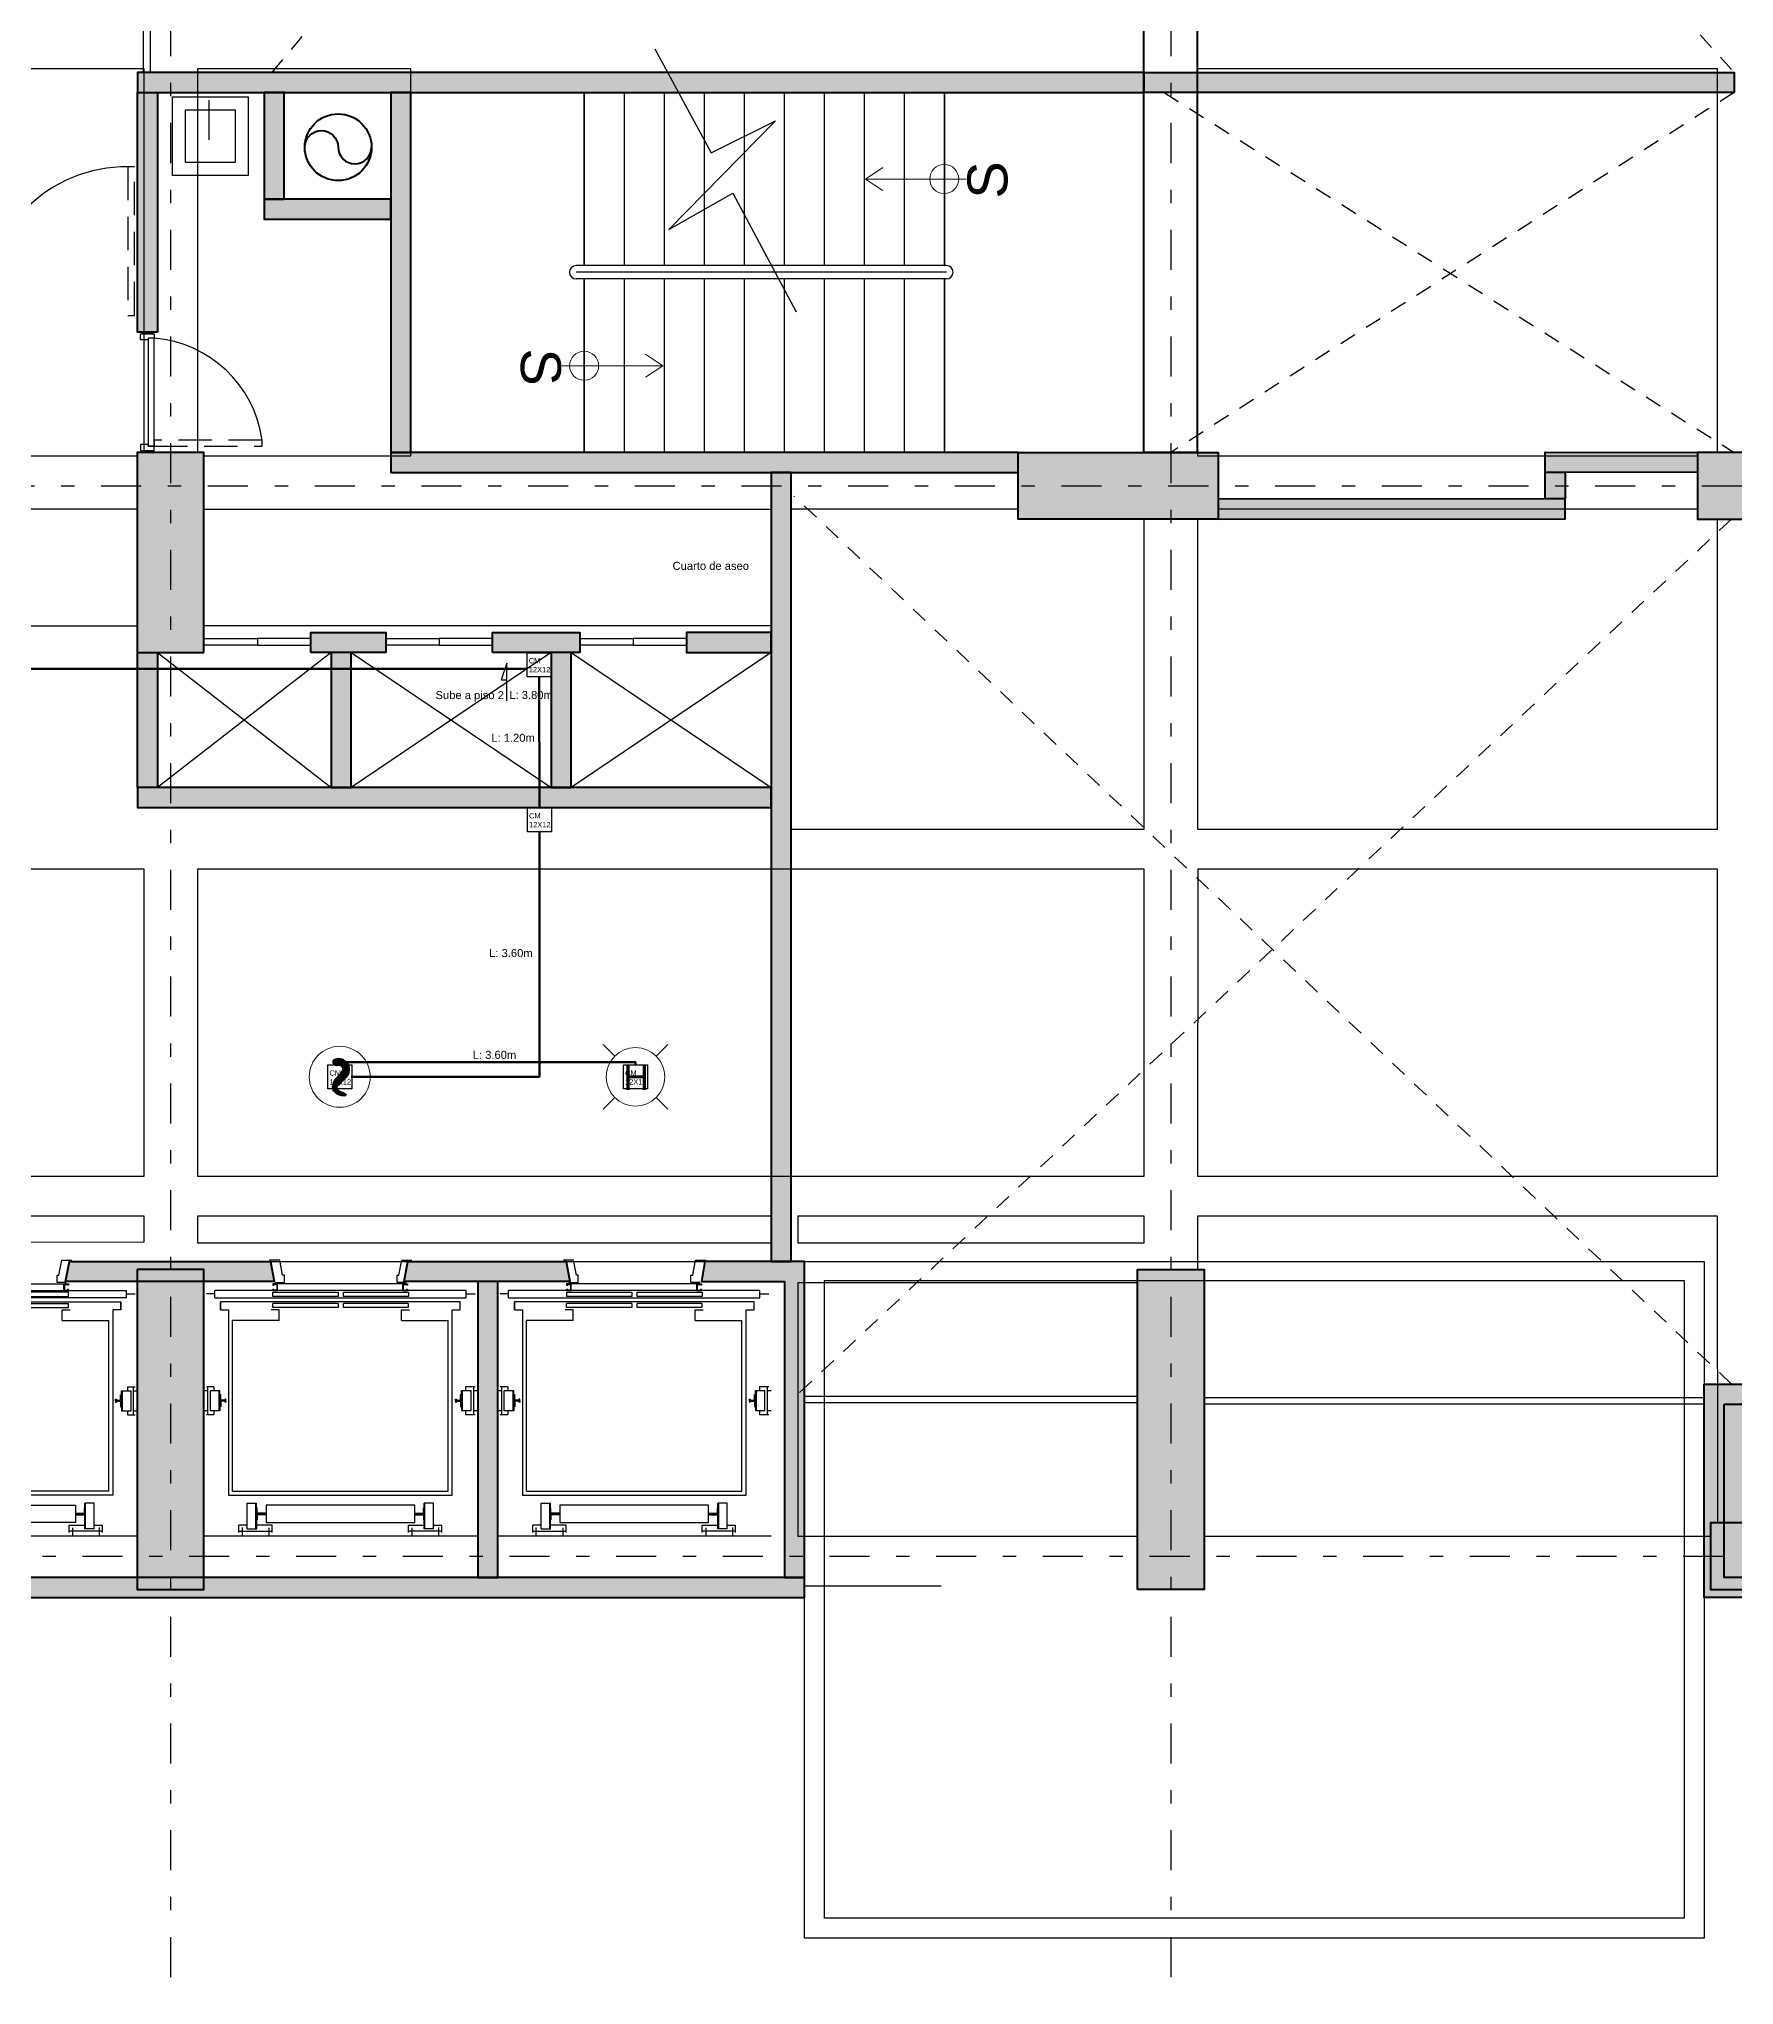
# Model space of a CAD drawing. Header units: millimetres. Extents: x 3781 to 4924, y 1639 to 1721.
# Drawn here: x 3919.14 to 3931.85, y 1647.29 to 1661.88 of the extents above; entities that cross this region are included whole.
import ezdxf
from ezdxf.enums import TextEntityAlignment as Align

# ---------------------------------------------------------------- set-up
doc = ezdxf.new("R2010")
doc.units = ezdxf.units.MM
for name, pattern in [('CENTER', [0.7, 0.3, -0.2, 0, -0.2]), ('DASHED2', [9.525, 6.35, -3.175]), ('HIDDEN', [0.375, 0.25, -0.125]), ('HIDDEN2', [0.1875, 0.125, -0.0625]), ('LLUVIAS', [10, 4, -2, 4])]:
    doc.linetypes.add(name, pattern=pattern)
for name, color, linetype in [('0-amob', 1, 'Continuous'), ('1amobla', 2, 'Continuous'), ('A-HATCH CONCRETO', 8, 'Continuous'), ('AMOBLAMIENTO', 1, 'Continuous'), ('AREA CIRCULACION', 2, 'Continuous'), ('AREA PARQUEO', 51, 'Continuous'), ('AS_GL DETECCION_PISO 1', 7, 'Continuous'), ('AS_GL DETECCION_PISO 2', 7, 'Continuous'), ('AS_GL DETECCION_PISO 6', 7, 'Continuous'), ('ASCENSOR', 1, 'Continuous'), ('DIM', 2, 'Continuous'), ('E-BORDE LOSA', 4, 'Continuous'), ('E-P. MACIZA1', 2, 'HIDDEN2'), ('EJE-ESTRUCTURA', 1, 'CENTER'), ('F-2', 2, 'Continuous'), ('GG_LAZO CONTROL DRIVERS', 82, 'Continuous'), ('HACHTCOLUMNA', 250, 'Continuous'), ('JCA_PROYECCIONES', 1, 'HIDDEN2'), ('LINEA-1', 1, 'Continuous'), ('MARCO', 4, 'Continuous'), ('MUEBLE', 1, 'Continuous'), ('PROYECCION', 1, 'DASHED2')]:
    doc.layers.add(name, color=color, linetype=linetype)
doc.layers.add('DIM-25', color=1, linetype='Continuous', plot=False)
for name, color, linetype, lineweight in [('Estructura', 6, 'Continuous', 40), ('Muro', 4, 'Continuous', 40), ('TEXTOS', 7, 'Continuous', 20), ('Via', 1, 'Continuous', 30), ('Vidrio', 2, 'Continuous', 30)]:
    doc.layers.add(name, color=color, linetype=linetype, lineweight=lineweight)
doc.styles.add('Arial_100', font='arial.ttf')
doc.styles.get("Standard").update_dxf_attribs({"font": 'arial.ttf'})

# ---------------------------------------------------------------- blocks, each defined once
blk = doc.blocks.new('MARCOE-102')
for p, q in [((0, 0), (0, -2.5)), ((0, 0), (1.75, 0)), ((1.75, 0), (1.75, -0.45)), ((0, -2.5), (1.75, -2.5)), ((0.175, -0.175), (1.575, -0.175)), ((0.175, -0.175), (0.175, -2.325)), ((0.175, -2.325), (1.575, -2.325)), ((1.375, -0.45), (1.375, -0.275)), ((1.375, -0.275), (1.575, -0.275)), ((1.75, -0.45), (1.375, -0.45)), ((1.375, -2.05), (1.375, -2.225)), ((1.75, -2.05), (1.375, -2.05)), ((1.375, -2.225), (1.575, -2.225)), ((1.575, -0.275), (1.575, -0.175)), ((1.575, -2.325), (1.575, -2.225)), ((1.75, -2.5), (1.75, -2.05))]:
    blk.add_line(p, q)
at = {"layer": 'MARCO'}
blk.add_lwpolyline([(0, 0), (0, -2.5), (1.75, -2.5), (1.75, -2.05), (1.375, -2.05), (1.375, -2.225), (1.575, -2.225), (1.575, -2.325), (0.175, -2.325), (0.175, -0.175), (1.575, -0.175), (1.575, -0.275), (1.375, -0.275), (1.375, -0.45), (1.75, -0.45), (1.75, 0), (0, 0)], dxfattribs=at)
blk = doc.blocks.new('ASCENSOR')
at = {"layer": '0-amob'}
for p, q in [((-1.747, -0.512), (-1.859, -0.533)), ((-1.859, -0.533), (-1.859, -0.609)), ((-1.69, -0.498), (-1.747, -0.498)), ((-1.747, -0.498), (-1.747, -0.512)), ((-1.69, -0.564), (-1.69, -0.498)), ((-1.68, -0.564), (-1.69, -0.564))]:
    blk.add_line(p, q, dxfattribs=at)
blk.add_lwpolyline([(-1.68, -0.564), (-1.68, 0.413), (-1.69, 0.413), (-1.69, 0.347), (-1.747, 0.347), (-1.747, 0.361), (-1.859, 0.382), (-1.859, 0.458)], dxfattribs=at)
at = {"layer": 'ASCENSOR'}
for p, q in [((-1.605, 0.869), (-1.605, 0.932)), ((-0.91, 0.876), (-0.91, 0.932)), ((-0.7, 0.921), (-0.91, 0.921)), ((-0.91, 0.876), (-0.88, 0.876)), ((-0.88, 0.922), (-0.88, 0.95)), ((-0.73, 0.902), (-0.88, 0.902)), ((-0.88, 0.83), (-0.88, 0.902)), ((-0.73, 0.922), (-0.73, 0.95)), ((-0.73, 0.836), (-0.73, 0.902)), ((-0.73, 0.876), (-0.7, 0.876)), ((-0.7, 0.876), (-0.7, 0.932)), ((-1.63, -1.015), (-1.63, 0.869)), ((-1.575, 0.869), (-1.63, 0.869)), ((-1.575, 0.869), (-1.575, -1.015)), ((-1.485, 0.826), (-1.545, 0.826)), ((-1.545, 0.826), (-1.485, 0.826)), ((-1.545, -0.971), (-1.545, 0.826)), ((-1.485, 0.826), (-1.485, 0.766)), ((-1.485, 0.766), (-0.096, 0.766)), ((-1.405, 0.385), (-1.405, 0.735)), ((-0.126, 0.735), (-1.405, 0.735)), ((-0.73, 0.836), (-0.88, 0.836)), ((-0.88, 0.836), (-0.73, 0.836)), ((-0.85, 0.83), (-0.88, 0.83)), ((-0.85, 0.83), (-0.88, 0.83)), ((-0.85, 0.83), (-0.805, 0.83)), ((-0.85, 0.83), (-0.805, 0.83)), ((-0.85, 0.83), (-0.805, 0.83)), ((-0.85, 0.83), (-0.805, 0.83)), ((-0.85, 0.823), (-0.85, 0.83)), ((-0.85, 0.823), (-0.85, 0.83)), ((-0.809, 0.823), (-0.85, 0.823)), ((-0.809, 0.823), (-0.85, 0.823)), ((-0.816, 0.785), (-0.816, 0.792)), ((-0.816, 0.792), (-0.802, 0.792)), ((-0.809, 0.785), (-0.816, 0.785)), ((-0.809, 0.785), (-0.809, 0.823)), ((-0.802, 0.785), (-0.809, 0.785)), ((-0.76, 0.83), (-0.805, 0.83)), ((-0.76, 0.83), (-0.805, 0.83)), ((-0.76, 0.83), (-0.805, 0.83)), ((-0.76, 0.83), (-0.805, 0.83)), ((-0.802, 0.823), (-0.76, 0.823)), ((-0.802, 0.823), (-0.76, 0.823)), ((-0.802, 0.785), (-0.802, 0.823)), ((-0.795, 0.792), (-0.802, 0.792)), ((-0.802, 0.785), (-0.795, 0.785)), ((-0.795, 0.785), (-0.795, 0.792)), ((-0.76, 0.823), (-0.76, 0.83)), ((-0.76, 0.823), (-0.76, 0.83)), ((-0.76, 0.83), (-0.73, 0.83)), ((-0.76, 0.83), (-0.73, 0.83)), ((-0.73, 0.83), (-0.73, 0.836)), ((-0.126, 0.735), (-0.126, -0.88)), ((-0.096, 0.766), (-0.096, -0.911)), ((-0.036, 0.625), (-0.036, 0.555)), ((0.155, 0.625), (-0.036, 0.625)), ((0.184, 0.688), (0.128, 0.688)), ((0.128, 0.625), (0.128, 0.688)), ((0.147, 0.664), (0.21, 0.664)), ((0.155, 0.625), (0.155, 0.555)), ((0.173, 0.689), (0.173, 0.438)), ((-1.485, 0.385), (-1.485, 0.445)), ((0.155, 0.561), (-0.036, 0.561)), ((0.155, 0.555), (-0.036, 0.555)), ((-0.021, 0.485), (0.109, 0.485)), ((-0.021, -0.63), (-0.021, 0.485)), ((-0.001, 0.552), (-0.001, 0.555)), ((-0.001, 0.555), (0.041, 0.555)), ((0.038, 0.552), (-0.001, 0.552)), ((0.038, 0.491), (0.038, 0.552)), ((0.041, 0.555), (0.041, 0.491)), ((0.089, 0.555), (0.041, 0.555)), ((0.047, 0.555), (0.047, 0.491)), ((0.05, 0.491), (0.05, 0.552)), ((0.05, 0.552), (0.089, 0.552)), ((0.089, 0.552), (0.089, 0.555)), ((0.089, 0.552), (0.089, 0.555)), ((0.109, 0.485), (0.109, -0.63)), ((0.128, 0.438), (0.128, 0.555)), ((0.184, 0.438), (0.128, 0.438)), ((0.149, 0.463), (0.209, 0.463)), ((-1.68, 0.434), (-1.671, 0.434)), ((-1.68, 0.434), (-1.671, 0.434)), ((-1.68, 0.399), (-1.68, 0.434)), ((-1.68, 0.399), (-1.68, 0.434)), ((-1.63, 0.399), (-1.68, 0.399)), ((-1.63, 0.399), (-1.68, 0.399)), ((-1.676, 0.43), (-1.674, 0.43)), ((-1.674, 0.43), (-1.676, 0.43)), ((-1.676, 0.402), (-1.676, 0.43)), ((-1.676, 0.43), (-1.676, 0.402)), ((-1.633, 0.402), (-1.676, 0.402)), ((-1.676, 0.402), (-1.633, 0.402)), ((-1.674, 0.426), (-1.674, 0.43)), ((-1.674, 0.426), (-1.674, 0.43)), ((-1.671, 0.426), (-1.674, 0.426)), ((-1.671, 0.426), (-1.674, 0.426)), ((-1.671, 0.434), (-1.671, 0.426)), ((-1.671, 0.434), (-1.671, 0.426)), ((-1.639, 0.434), (-1.639, 0.426)), ((-1.63, 0.434), (-1.639, 0.434)), ((-1.639, 0.434), (-1.63, 0.434)), ((-1.639, 0.426), (-1.639, 0.434)), ((-1.639, 0.426), (-1.635, 0.426)), ((-1.635, 0.426), (-1.639, 0.426)), ((-1.635, 0.43), (-1.633, 0.43)), ((-1.635, 0.426), (-1.635, 0.43)), ((-1.635, 0.43), (-1.635, 0.426)), ((-1.633, 0.43), (-1.635, 0.43)), ((-1.633, 0.402), (-1.633, 0.43)), ((-1.633, 0.402), (-1.633, 0.43)), ((-1.63, 0.399), (-1.63, 0.434)), ((-1.63, 0.434), (-1.63, 0.399)), ((-1.587, 0.433), (-1.618, 0.433)), ((-1.618, 0.433), (-1.618, -0.056)), ((-1.587, -0.056), (-1.587, 0.433)), ((-1.503, 0.434), (-1.534, 0.434)), ((-1.534, -0.056), (-1.534, 0.434)), ((-1.503, -0.056), (-1.503, 0.434)), ((-1.405, 0.385), (-1.485, 0.385)), ((-1.618, -0.056), (-1.587, -0.056)), ((-1.587, -0.095), (-1.618, -0.095)), ((-1.618, -0.095), (-1.618, -0.583)), ((-1.587, -0.583), (-1.587, -0.095)), ((-1.534, -0.056), (-1.503, -0.056)), ((-1.503, -0.095), (-1.534, -0.095)), ((-1.534, -0.58), (-1.534, -0.095)), ((-1.503, -0.58), (-1.503, -0.095)), ((-1.618, -0.583), (-1.587, -0.583)), ((-1.534, -0.58), (-1.503, -0.58)), ((-1.405, -0.53), (-1.485, -0.53)), ((-1.485, -0.53), (-1.485, -0.59)), ((-1.405, -0.53), (-1.405, -0.88)), ((0.184, -0.583), (0.128, -0.583)), ((0.128, -0.583), (0.128, -0.7)), ((0.173, -0.834), (0.173, -0.583)), ((0.155, -0.7), (-0.036, -0.7)), ((-0.036, -0.77), (-0.036, -0.7)), ((0.155, -0.706), (-0.036, -0.706)), ((0.109, -0.63), (-0.021, -0.63)), ((-0.001, -0.697), (-0.001, -0.7)), ((0.038, -0.697), (-0.001, -0.697)), ((-0.001, -0.7), (0.041, -0.7)), ((0.038, -0.636), (0.038, -0.697)), ((0.041, -0.7), (0.041, -0.636)), ((0.047, -0.7), (0.047, -0.636)), ((0.089, -0.7), (0.047, -0.7)), ((0.05, -0.636), (0.05, -0.697)), ((0.05, -0.697), (0.089, -0.697)), ((0.089, -0.697), (0.089, -0.7)), ((0.149, -0.609), (0.209, -0.609)), ((0.155, -0.77), (0.155, -0.7)), ((0.155, -0.77), (-0.036, -0.77)), ((0.128, -0.77), (0.128, -0.833)), ((0.184, -0.833), (0.128, -0.833)), ((0.147, -0.809), (0.21, -0.809)), ((-1.575, -1.015), (-1.63, -1.015)), ((-1.605, -1.015), (-1.605, -1.083)), ((-1.485, -0.971), (-1.545, -0.971)), ((-0.096, -0.911), (-1.485, -0.911)), ((-1.485, -0.911), (-1.485, -0.971)), ((-0.126, -0.88), (-1.405, -0.88)), ((-0.91, -1.011), (-0.88, -1.011)), ((-0.91, -1.011), (-0.91, -1.083)), ((-0.85, -0.981), (-0.88, -0.981)), ((-0.85, -0.981), (-0.88, -0.981)), ((-0.88, -0.981), (-0.88, -1.052)), ((-0.73, -0.987), (-0.88, -0.987)), ((-0.88, -0.987), (-0.73, -0.987)), ((-0.808, -0.974), (-0.85, -0.974)), ((-0.808, -0.974), (-0.85, -0.974)), ((-0.85, -0.974), (-0.85, -0.981)), ((-0.85, -0.974), (-0.85, -0.981)), ((-0.85, -0.981), (-0.805, -0.981)), ((-0.85, -0.981), (-0.805, -0.981)), ((-0.85, -0.981), (-0.805, -0.981)), ((-0.85, -0.981), (-0.805, -0.981)), ((-0.808, -0.936), (-0.815, -0.936)), ((-0.815, -0.936), (-0.815, -0.943)), ((-0.815, -0.943), (-0.801, -0.943)), ((-0.808, -0.936), (-0.808, -0.974)), ((-0.801, -0.936), (-0.808, -0.936)), ((-0.76, -0.981), (-0.805, -0.981)), ((-0.76, -0.981), (-0.805, -0.981)), ((-0.76, -0.981), (-0.805, -0.981)), ((-0.76, -0.981), (-0.805, -0.981)), ((-0.801, -0.936), (-0.801, -0.974)), ((-0.801, -0.936), (-0.794, -0.936)), ((-0.794, -0.943), (-0.801, -0.943)), ((-0.801, -0.974), (-0.76, -0.974)), ((-0.801, -0.974), (-0.76, -0.974)), ((-0.794, -0.936), (-0.794, -0.943)), ((-0.76, -0.974), (-0.76, -0.981)), ((-0.76, -0.974), (-0.76, -0.981)), ((-0.76, -0.981), (-0.73, -0.981)), ((-0.76, -0.981), (-0.73, -0.981)), ((-0.73, -0.981), (-0.73, -0.987)), ((-0.73, -0.987), (-0.73, -1.052)), ((-0.73, -1.011), (-0.7, -1.011)), ((-0.7, -1.011), (-0.7, -1.083)), ((-0.7, -1.072), (-0.91, -1.072)), ((-0.73, -1.052), (-0.88, -1.052)), ((-0.88, -1.073), (-0.88, -1.1)), ((-0.73, -1.073), (-0.73, -1.1))]:
    blk.add_line(p, q, dxfattribs=at)
for centre, radius, start, end in [((0.044, 0.491), 0.006, 180, 270), ((0.044, 0.491), 0.003, 180, 270), ((0.044, 0.491), 0.006, 270, 0), ((0.044, 0.491), 0.003, 270, 0), ((0.044, -0.636), 0.006, 90, 180), ((0.044, -0.636), 0.003, 90, 180), ((0.044, -0.636), 0.006, 0, 90), ((0.044, -0.636), 0.003, 0, 90)]:
    blk.add_arc(centre, radius, start, end, dxfattribs=at)
for points in [[(-0.795, 0.792), (-0.795, 0.785), (-0.816, 0.785), (-0.816, 0.792)], [(-0.816, 0.785), (-0.816, 0.792), (-0.795, 0.785), (-0.816, 0.785)], [(-0.795, 0.785), (-0.816, 0.785), (-0.795, 0.792), (-0.816, 0.792)], [(-0.794, -0.943), (-0.794, -0.936), (-0.815, -0.936), (-0.815, -0.943)], [(-0.815, -0.936), (-0.815, -0.943), (-0.794, -0.936), (-0.815, -0.936)], [(-0.794, -0.936), (-0.815, -0.936), (-0.794, -0.943), (-0.815, -0.943)]]:
    blk.add_solid(points, dxfattribs=at)
at = {"layer": 'ASCENSOR', "xscale": 0.01999999999998181, "yscale": 0.01999999999998181, "zscale": 0.01999999999998181, "rotation": 270}
blk.add_blockref('MARCOE-102', (-1.63, -0.541), dxfattribs=at)
blk = doc.blocks.new('estructura etapa 3')
at = {"layer": 'HACHTCOLUMNA'}
h = blk.add_hatch(color=256, dxfattribs=at)
h.paths.add_polyline_path([(-91.651, -6658.124), (-91.651, -6657.624), (-92.35, -6657.624), (-92.35, -6658.124)])
h.paths.add_polyline_path([(-49.354, -6658.124), (-49.354, -6657.624), (-50.055, -6657.624), (-50.055, -6658.124)])
h.paths.add_polyline_path([(-56.053, -6658.124), (-56.053, -6657.624), (-56.753, -6657.624), (-56.753, -6658.124)])
h.paths.add_polyline_path([(-76.45, -6659.124), (-76.95, -6659.124), (-76.95, -6657.624), (-76.45, -6657.624)])
h.paths.add_polyline_path([(-83.95, -6659.124), (-84.45, -6659.124), (-84.45, -6657.624), (-83.95, -6657.624)])
h.paths.add_polyline_path([(-60.452, -6659.124), (-60.952, -6659.124), (-60.952, -6657.624), (-60.452, -6657.624)])
h.paths.add_polyline_path([(-67.95, -6659.124), (-68.45, -6659.124), (-68.45, -6657.624), (-67.95, -6657.624)])
h.paths.add_polyline_path([(-91.85, -6668.199), (-91.851, -6667.599), (-92.35, -6667.599), (-92.349, -6668.199)])
h.paths.add_polyline_path([(-49.354, -6668.199), (-49.354, -6667.599), (-49.854, -6667.599), (-49.854, -6668.199)])
h.paths.add_polyline_path([(-56.154, -6668.149), (-56.154, -6667.649), (-56.854, -6667.649), (-56.854, -6668.149)])
h.paths.add_polyline_path([(-59.952, -6667.649), (-59.952, -6668.149), (-61.452, -6668.149), (-61.452, -6667.649)])
h.paths.add_polyline_path([(-75.95, -6667.649), (-75.95, -6668.149), (-77.45, -6668.149), (-77.45, -6667.649)])
h.paths.add_polyline_path([(-68.95, -6667.649), (-68.95, -6668.149), (-67.45, -6668.149), (-67.45, -6667.649)])
h.paths.add_polyline_path([(-84.95, -6667.649), (-84.95, -6668.149), (-83.45, -6668.149), (-83.45, -6667.649)])
h.paths.add_polyline_path([(-91.85, -6676.199), (-91.85, -6675.599), (-92.349, -6675.599), (-92.349, -6676.199)])
h.paths.add_polyline_path([(-49.354, -6676.199), (-49.354, -6675.599), (-49.854, -6675.599), (-49.854, -6676.199)])
h.paths.add_polyline_path([(-56.154, -6676.149), (-56.154, -6675.649), (-56.754, -6675.649), (-56.754, -6676.149)])
h.paths.add_polyline_path([(-59.952, -6675.649), (-59.952, -6676.149), (-61.452, -6676.149), (-61.452, -6675.649)])
h.paths.add_polyline_path([(-75.95, -6675.649), (-75.95, -6676.149), (-77.45, -6676.149), (-77.45, -6675.649)])
h.paths.add_polyline_path([(-68.95, -6675.649), (-68.95, -6676.149), (-67.45, -6676.149), (-67.45, -6675.649)])
h.paths.add_polyline_path([(-84.95, -6675.649), (-84.95, -6676.149), (-83.45, -6676.149), (-83.45, -6675.649)])
h.paths.add_polyline_path([(-91.847, -6686.299), (-91.851, -6685.699), (-92.35, -6685.699), (-92.346, -6686.299)])
h.paths.add_polyline_path([(-49.354, -6686.299), (-49.354, -6685.699), (-49.854, -6685.699), (-49.854, -6686.299)])
h.paths.add_polyline_path([(-56.154, -6686.249), (-56.154, -6685.749), (-56.754, -6685.749), (-56.754, -6686.249)])
h.paths.add_polyline_path([(-59.952, -6685.749), (-59.952, -6686.249), (-61.452, -6686.249), (-61.452, -6685.749)])
h.paths.add_polyline_path([(-75.95, -6685.749), (-75.95, -6686.249), (-77.45, -6686.249), (-77.45, -6685.749)])
h.paths.add_polyline_path([(-68.95, -6685.749), (-68.95, -6686.249), (-67.45, -6686.249), (-67.45, -6685.749)])
h.paths.add_polyline_path([(-84.95, -6685.749), (-84.95, -6686.249), (-83.45, -6686.249), (-83.45, -6685.749)])
h.paths.add_polyline_path([(-49.353, -6694.294), (-49.354, -6693.699), (-49.855, -6693.699), (-49.854, -6694.294)])
h.paths.add_polyline_path([(-56.054, -6694.249), (-56.054, -6693.749), (-56.753, -6693.749), (-56.753, -6694.249)])
h.paths.add_polyline_path([(-91.651, -6694.249), (-91.651, -6693.749), (-92.35, -6693.749), (-92.35, -6694.249)])
h.paths.add_polyline_path([(-59.952, -6693.749), (-59.952, -6694.249), (-61.452, -6694.249), (-61.452, -6693.749)])
h.paths.add_polyline_path([(-75.95, -6693.749), (-75.95, -6694.249), (-77.45, -6694.249), (-77.45, -6693.749)])
h.paths.add_polyline_path([(-68.95, -6693.749), (-68.95, -6694.249), (-67.45, -6694.249), (-67.45, -6693.749)])
h.paths.add_polyline_path([(-84.95, -6693.749), (-84.95, -6694.249), (-83.45, -6694.249), (-83.45, -6693.749)])
h.paths.add_polyline_path([(-49.358, -6703.974), (-49.353, -6703.374), (-49.854, -6703.374), (-49.859, -6703.974)])
h.paths.add_polyline_path([(-56.054, -6703.924), (-56.054, -6703.424), (-56.753, -6703.424), (-56.753, -6703.924)])
h.paths.add_polyline_path([(-67.95, -6704.924), (-67.95, -6703.424), (-68.45, -6703.424), (-68.45, -6704.924)])
h.paths.add_polyline_path([(-91.651, -6703.924), (-91.651, -6703.424), (-92.35, -6703.424), (-92.35, -6703.924)])
h.paths.add_polyline_path([(-61.847, -6703.424), (-60.347, -6703.424), (-60.347, -6703.924), (-61.847, -6703.924)])
h.paths.add_polyline_path([(-83.95, -6704.924), (-83.95, -6703.424), (-84.45, -6703.424), (-84.45, -6704.924)])
h.paths.add_polyline_path([(-76.45, -6704.924), (-76.45, -6703.424), (-76.95, -6703.424), (-76.95, -6704.924)])
h.paths.add_polyline_path([(-49.354, -6711.949), (-49.354, -6711.449), (-50.054, -6711.449), (-50.054, -6711.949)])
h.paths.add_polyline_path([(-55.954, -6711.949), (-55.954, -6711.449), (-56.654, -6711.449), (-56.654, -6711.949)])
h.paths.add_polyline_path([(-91.65, -6711.949), (-91.65, -6711.449), (-92.35, -6711.449), (-92.35, -6711.949)])
h.paths.add_polyline_path([(-60.952, -6711.949), (-60.952, -6709.549), (-60.452, -6709.549), (-60.452, -6711.949)])
h.paths.add_polyline_path([(-68.45, -6709.549), (-68.45, -6711.949), (-67.95, -6711.949), (-67.95, -6709.549)])
h.paths.add_polyline_path([(-76.95, -6709.549), (-76.95, -6711.949), (-76.45, -6711.949), (-76.45, -6709.549)])
h.paths.add_polyline_path([(-83.95, -6709.549), (-83.95, -6711.949), (-84.45, -6711.949), (-84.45, -6709.549)])
at = {"layer": 'EJE-ESTRUCTURA'}
for p, q in [((-68.2, -6655.354), (-68.2, -6714.914)), ((-60.702, -6655.354), (-60.702, -6714.914)), ((-60.702, -6655.354), (-60.702, -6714.914)), ((-93.52, -6703.674), (-46.502, -6703.674)), ((-93.66, -6711.699), (-46.502, -6711.699))]:
    blk.add_line(p, q, dxfattribs=at)
at = {"layer": 'Estructura'}
for points in [[(-67.95, -6704.924), (-67.95, -6703.424), (-68.45, -6703.424), (-68.45, -6704.924)], [(-61.847, -6703.424), (-60.347, -6703.424), (-60.347, -6703.924), (-61.847, -6703.924)], [(-56.054, -6703.924), (-56.054, -6703.424), (-56.753, -6703.424), (-56.753, -6703.924)], [(-68.45, -6709.549), (-68.45, -6711.949), (-67.95, -6711.949), (-67.95, -6709.549)], [(-60.952, -6711.949), (-60.952, -6709.549), (-60.452, -6709.549), (-60.452, -6711.949)], [(-55.954, -6711.949), (-55.954, -6711.449), (-56.654, -6711.449), (-56.654, -6711.949)]]:
    blk.add_lwpolyline(points, close=True, dxfattribs=at)
blk = doc.blocks.new('AS_Hornstrobe-CEILING')
at = {"color": 0, "linetype": 'Continuous', "lineweight": 15}
for p, q in [((-0.1037, 0.1037), (-0.1618, 0.1618)), ((0.1037, 0.1037), (0.1618, 0.1618)), ((-0.1037, -0.1037), (-0.1618, -0.1618)), ((0.1037, -0.1037), (0.1618, -0.1618))]:
    blk.add_line(p, q, dxfattribs=at)
blk.add_ellipse((0, 0), major_axis=(0.1467, 0), ratio=1, dxfattribs=at)
at = {"color": 0, "linetype": 'Continuous', "lineweight": 15, "style": 'Arial_100'}
blk.add_text('H', height=0.127, dxfattribs=at).set_placement((0.0036, -0.0026), align=Align.MIDDLE_CENTER)
blk = doc.blocks.new('Caja metalica de 12')
at = {"layer": '1amobla', "linetype": 'Continuous', "ltscale": 0.3}
blk.add_lwpolyline([(-1069.691, -2855.357), (-1069.511, -2855.357), (-1069.511, -2855.537), (-1069.691, -2855.537), (-1069.691, -2855.357)], dxfattribs=at)
at = {"layer": '1amobla', "color": 7, "linetype": 'Continuous', "ltscale": 0.3, "insert": (-1069.679, -2855.397), "char_height": 0.04, "width": 0.07916, "attachment_point": 1}
blk.add_mtext('CM 12X12', dxfattribs=at)
blk = doc.blocks.new('AS_Initiator2')
at = {"color": 0, "linetype": 'Continuous', "lineweight": 15}
blk.add_circle((0, 0), 0.1524, dxfattribs=at)
for points in [[(-0.027, 0.0558), (-0.0366, 0.0654), (-0.027, 0.0906), (-0.0366, 0.0822)], [(0.0438, 0.0054), (-0.0018, -0.0426), (-0.027, -0.0126), (-0.0342, -0.0246)], [(-0.027, 0.0906), (-0.0054, 0.0954), (-0.027, 0.0558), (0.0174, 0.0906)], [(-0.027, 0.0558), (0.0174, 0.0906), (-0.0162, 0.0522), (-0.0068, 0.055)], [(0.0486, 0.015), (0.0438, 0.0054), (0.0042, 0.0222), (-0.027, -0.0126)], [(-0.0068, 0.055), (0.0174, 0.0906), (0.0066, 0.051), (0.0306, 0.081)], [(0.0438, 0.0678), (0.0486, 0.0606), (0.0138, 0.039), (0.0042, 0.0222)], [(0.0486, 0.0606), (0.0522, 0.0366), (0.0042, 0.0222), (0.0486, 0.015)], [(0.0066, 0.051), (0.0306, 0.081), (0.0138, 0.039), (0.0438, 0.0678)], [(-0.0018, -0.0426), (-0.0102, -0.0498), (-0.0342, -0.0246), (-0.0402, -0.0498)], [(-0.0102, -0.0498), (-0.009, -0.0618), (-0.0402, -0.0498), (-0.0366, -0.0702)], [(-0.009, -0.0618), (0.003, -0.0702), (-0.0366, -0.0702), (-0.015, -0.0894)], [(0.003, -0.0702), (0.0186, -0.0762), (-0.015, -0.0894), (0.009, -0.0978)], [(0.009, -0.0978), (0.0186, -0.0762), (0.0306, -0.0978), (0.0366, -0.087)]]:
    blk.add_solid(points, dxfattribs=at)

msp = doc.modelspace()

# ---------------------------------------------------------------- hatches: boundary and pattern name
at = {"layer": 'A-HATCH CONCRETO', "linetype": 'Continuous', "ltscale": 0.3, "true_color": 0x636466, "transparency": 33554687}
h = msp.add_hatch(color=251, dxfattribs=at)
h.dxf.hatch_style = 1
h.paths.add_polyline_path([(3927.422, 1661.627), (3919.875, 1661.627), (3919.875, 1661.477), (3927.422, 1661.477)])
h = msp.add_hatch(color=251, dxfattribs=at)
h.dxf.hatch_style = 1
h.paths.add_polyline_path([(3927.422, 1661.627), (3931.846, 1661.627), (3931.846, 1661.477), (3927.422, 1661.477)])
h = msp.add_hatch(color=251, dxfattribs=at)
h.dxf.hatch_style = 1
h.paths.add_polyline_path([(3920.025, 1659.681), (3919.875, 1659.681), (3919.875, 1661.477), (3920.025, 1661.477)])
h = msp.add_hatch(color=251, dxfattribs=at)
h.dxf.hatch_style = 1
h.paths.add_polyline_path([(3920.825, 1661.477), (3920.825, 1660.677), (3920.975, 1660.677), (3920.975, 1661.477)])
h = msp.add_hatch(color=251, dxfattribs=at)
h.dxf.hatch_style = 1
h.paths.add_polyline_path([(3921.775, 1661.477), (3921.775, 1658.778), (3921.925, 1658.778), (3921.925, 1661.477)])
h = msp.add_hatch(color=251, dxfattribs=at)
h.dxf.hatch_style = 1
h.paths.add_polyline_path([(3920.825, 1660.527), (3921.775, 1660.528), (3921.775, 1660.678), (3920.825, 1660.677)])
h = msp.add_hatch(color=251, dxfattribs=at)
h.dxf.hatch_style = 1
h.paths.add_polyline_path([(3926.477, 1658.778), (3921.775, 1658.778), (3921.775, 1658.628), (3926.477, 1658.628)])
h = msp.add_hatch(color=251, dxfattribs=at)
h.dxf.hatch_style = 1
h.paths.add_polyline_path([(3931.572, 1658.628), (3930.429, 1658.63), (3930.429, 1658.78), (3931.572, 1658.778)])
h = msp.add_hatch(color=251, dxfattribs=at)
h.dxf.hatch_style = 1
h.paths.add_polyline_path([(3924.776, 1652.713), (3924.776, 1658.628), (3924.626, 1658.628), (3924.626, 1652.713)])
h = msp.add_hatch(color=251, dxfattribs=at)
h.dxf.hatch_style = 1
h.paths.add_polyline_path([(3930.579, 1658.629), (3930.579, 1658.431), (3930.429, 1658.431), (3930.429, 1658.629)])
h = msp.add_hatch(color=251, dxfattribs=at)
h.dxf.hatch_style = 1
h.paths.add_polyline_path([(3927.977, 1658.279), (3930.579, 1658.281), (3930.579, 1658.431), (3927.977, 1658.429)])
h = msp.add_hatch(color=251, dxfattribs=at)
h.dxf.hatch_style = 1
h.paths.add_polyline_path([(3921.175, 1657.278), (3921.175, 1657.428), (3921.738, 1657.428), (3921.738, 1657.278)])
h = msp.add_hatch(color=251, dxfattribs=at)
h.dxf.hatch_style = 1
h.paths.add_polyline_path([(3922.538, 1657.277), (3922.538, 1657.427), (3923.192, 1657.428), (3923.192, 1657.278)])
h = msp.add_hatch(color=251, dxfattribs=at)
h.dxf.hatch_style = 1
h.paths.add_polyline_path([(3924.626, 1657.277), (3924.626, 1657.427), (3923.992, 1657.428), (3923.992, 1657.278)])
h = msp.add_hatch(color=251, dxfattribs=at)
h.dxf.hatch_style = 1
h.paths.add_polyline_path([(3920.025, 1656.265), (3919.875, 1656.265), (3919.875, 1657.278), (3920.025, 1657.278)])
h = msp.add_hatch(color=251, dxfattribs=at)
h.dxf.hatch_style = 1
h.paths.add_polyline_path([(3921.478, 1657.278), (3921.328, 1657.278), (3921.328, 1656.265), (3921.478, 1656.265)])
h = msp.add_hatch(color=251, dxfattribs=at)
h.dxf.hatch_style = 1
h.paths.add_polyline_path([(3923.127, 1657.278), (3922.977, 1657.278), (3922.977, 1656.265), (3923.127, 1656.265)])
h = msp.add_hatch(color=251, dxfattribs=at)
h.dxf.hatch_style = 1
h.paths.add_polyline_path([(3924.626, 1656.265), (3919.875, 1656.265), (3919.875, 1656.115), (3924.626, 1656.115)])
h = msp.add_hatch(color=251, dxfattribs=at)
h.dxf.hatch_style = 1
h.paths.add_polyline_path([(3920.872, 1652.713), (3920.9, 1652.563), (3919.337, 1652.563), (3919.366, 1652.713)])
h = msp.add_hatch(color=251, dxfattribs=at)
h.dxf.hatch_style = 1
h.paths.add_polyline_path([(3923.089, 1652.713), (3923.118, 1652.563), (3921.874, 1652.563), (3921.903, 1652.713)])
h = msp.add_hatch(color=251, dxfattribs=at)
h.dxf.hatch_style = 1
h.paths.add_polyline_path([(3924.129, 1652.713), (3924.103, 1652.563), (3924.726, 1652.563), (3924.726, 1650.343), (3924.876, 1650.343), (3924.876, 1652.713)])
h = msp.add_hatch(color=251, dxfattribs=at)
h.dxf.hatch_style = 1
h.paths.add_polyline_path([(3922.427, 1650.343), (3922.577, 1650.343), (3922.577, 1650.368), (3922.577, 1652.563), (3922.427, 1652.563), (3922.427, 1650.368), (3922.427, 1650.368)])
h = msp.add_hatch(color=251, dxfattribs=at)
h.dxf.hatch_style = 1
h.paths.add_polyline_path([(3931.621, 1651.793), (3932.421, 1651.793), (3932.421, 1650.193), (3931.621, 1650.193)])
h = msp.add_hatch(color=251, dxfattribs=at)
h.dxf.hatch_style = 1
h.paths.add_polyline_path([(3917.534, 1650.193), (3924.876, 1650.193), (3924.876, 1650.343), (3917.534, 1650.343)])

# ---------------------------------------------------------------- linework, layer by layer
at = {"layer": '1amobla', "color": 7, "linetype": 'Continuous', "ltscale": 0.3, "true_color": 0xffffff}
for p, q in [((3919.875, 1659.681), (3919.875, 1661.627)), ((3921.387, 1654.207), (3923.609, 1654.207)), ((3920.872, 1652.713), (3921.903, 1652.713)), ((3923.089, 1652.713), (3924.129, 1652.713))]:
    msp.add_line(p, q, dxfattribs=at)
for points in [[(3924.626, 1652.713), (3924.626, 1656.115), (3919.875, 1656.115), (3919.875, 1658.778)], [(3922.797, 1657.277), (3922.977, 1657.277), (3922.977, 1657.097), (3922.797, 1657.097), (3922.797, 1657.277)], [(3922.797, 1657.277), (3922.977, 1657.277), (3922.977, 1657.097), (3922.797, 1657.097), (3922.797, 1657.277)], [(3922.797, 1657.277), (3922.977, 1657.277), (3922.977, 1657.097), (3922.797, 1657.097), (3922.797, 1657.277)], [(3921.302, 1654.187), (3921.482, 1654.187), (3921.482, 1654.007), (3921.302, 1654.007), (3921.302, 1654.187)], [(3921.387, 1654.187), (3921.387, 1654.207)], [(3923.519, 1654.187), (3923.699, 1654.187), (3923.699, 1654.007), (3923.519, 1654.007), (3923.519, 1654.187)], [(3923.519, 1654.187), (3923.699, 1654.187), (3923.699, 1654.007), (3923.519, 1654.007), (3923.519, 1654.187)]]:
    msp.add_lwpolyline(points, dxfattribs=at)
at = {"layer": 'AMOBLAMIENTO'}
msp.add_line((3920.411, 1661.418), (3920.411, 1661.121), dxfattribs=at)
for points in [[(3920.705, 1661.443), (3920.705, 1660.854), (3920.137, 1660.854), (3920.137, 1661.443)], [(3920.607, 1661.346), (3920.607, 1660.952), (3920.235, 1660.952), (3920.235, 1661.346)]]:
    msp.add_lwpolyline(points, close=True, dxfattribs=at)
at = {"layer": 'AREA CIRCULACION'}
msp.add_lwpolyline([(3919.97, 1674.774), (3919.97, 1661.627), (3919.92, 1661.627), (3919.92, 1674.728)], dxfattribs=at)
at = {"layer": 'AREA PARQUEO', "color": 2}
for p, q in [((3925.941, 1660.179), (3923.164, 1660.179)), ((3925.941, 1660.129), (3923.164, 1660.129)), ((3925.941, 1660.079), (3923.164, 1660.079))]:
    msp.add_line(p, q, dxfattribs=at)
for centre, start, end in [((3923.164, 1660.129), 90, 270), ((3925.941, 1660.129), 270, 90)]:
    msp.add_arc(centre, 0.05, start, end, dxfattribs=at)
at = {"layer": 'AS_GL DETECCION_PISO 2', "color": 5, "linetype": 'Continuous', "lineweight": 50}
for p, q in [((3922.797, 1657.155), (3914.797, 1657.155)), ((3922.887, 1657.097), (3922.889, 1656.115))]:
    msp.add_line(p, q, dxfattribs=at)
for points in [[(3922.889, 1655.935), (3922.889, 1654.097), (3921.477, 1654.097)], [(3921.387, 1654.187), (3921.387, 1654.207), (3923.609, 1654.207), (3923.609, 1654.187)]]:
    msp.add_lwpolyline(points, dxfattribs=at)
at = {"layer": 'DIM', "ltscale": 0.03}
for p, q in [((3923.223, 1661.477), (3923.223, 1660.179)), ((3923.224, 1661.477), (3923.224, 1660.179)), ((3923.524, 1661.477), (3923.524, 1660.179)), ((3923.524, 1661.477), (3923.524, 1660.179)), ((3923.824, 1661.477), (3923.824, 1660.179)), ((3923.824, 1661.477), (3923.824, 1660.179)), ((3924.124, 1661.477), (3924.124, 1660.179)), ((3924.124, 1661.477), (3924.124, 1660.179)), ((3924.424, 1661.477), (3924.424, 1660.179)), ((3924.424, 1661.477), (3924.424, 1660.179)), ((3924.724, 1661.477), (3924.724, 1660.179)), ((3924.724, 1661.477), (3924.724, 1660.179)), ((3925.024, 1661.477), (3925.024, 1660.179)), ((3925.024, 1661.477), (3925.024, 1660.179)), ((3925.324, 1661.477), (3925.324, 1660.179)), ((3925.324, 1661.477), (3925.324, 1660.179)), ((3925.624, 1661.477), (3925.624, 1660.179)), ((3925.624, 1661.477), (3925.624, 1660.179)), ((3925.924, 1661.477), (3925.924, 1660.179)), ((3925.925, 1661.477), (3925.925, 1660.179)), ((3923.223, 1660.079), (3923.223, 1658.778)), ((3923.224, 1660.079), (3923.224, 1658.778)), ((3923.524, 1660.079), (3923.524, 1658.778)), ((3923.524, 1660.079), (3923.524, 1658.778)), ((3923.824, 1660.079), (3923.824, 1658.778)), ((3923.824, 1660.079), (3923.824, 1658.778)), ((3924.124, 1660.079), (3924.124, 1658.778)), ((3924.124, 1660.079), (3924.124, 1658.778)), ((3924.424, 1660.079), (3924.424, 1658.778)), ((3924.424, 1660.079), (3924.424, 1658.778)), ((3924.724, 1660.079), (3924.724, 1658.778)), ((3924.724, 1660.079), (3924.724, 1658.778)), ((3925.024, 1660.079), (3925.024, 1658.778)), ((3925.024, 1660.079), (3925.024, 1658.778)), ((3925.324, 1660.079), (3925.324, 1658.778)), ((3925.324, 1660.079), (3925.324, 1658.778)), ((3925.624, 1660.079), (3925.624, 1658.778)), ((3925.624, 1660.079), (3925.624, 1658.778)), ((3925.924, 1660.079), (3925.924, 1658.778)), ((3925.925, 1660.079), (3925.925, 1658.778))]:
    msp.add_line(p, q, dxfattribs=at)
at = {"layer": 'DIM-25'}
for centre, radius, start, end in [((3919.792, 1659.863), 1.057, 89.4937, 181.1746), ((3919.93, 1658.749), 0.888, 7.8945, 85.4314), ((3919.93, 1658.749), 0.888, 7.8945, 85.4314)]:
    msp.add_arc(centre, radius, start, end, dxfattribs=at)
at = {"layer": 'E-BORDE LOSA'}
for p, q in [((3919.875, 1650.653), (3917.684, 1650.653)), ((3919.875, 1650.653), (3917.825, 1650.653)), ((3922.427, 1650.653), (3920.375, 1650.653)), ((3924.626, 1650.653), (3922.577, 1650.653))]:
    msp.add_line(p, q, dxfattribs=at)
at = {"layer": 'E-P. MACIZA1', "color": 7, "linetype": 'LLUVIAS', "ltscale": 3, "true_color": 0xffffff}
for points in [[(3919.873, 1658.753), (3919.873, 1658.778), (3919.925, 1658.778), (3919.925, 1661.653), (3911.825, 1661.653), (3911.825, 1658.778), (3911.925, 1658.778), (3911.925, 1658.753)], [(3927.822, 1658.753), (3931.571, 1658.753), (3931.571, 1658.778), (3931.721, 1658.778), (3931.721, 1661.653), (3927.822, 1661.653)], [(3927.422, 1655.953), (3927.422, 1658.279), (3926.477, 1658.279), (3926.477, 1658.353), (3924.774, 1658.353), (3924.774, 1655.953)], [(3931.721, 1655.953), (3931.721, 1658.278), (3931.571, 1658.278), (3931.571, 1658.353), (3927.977, 1658.353), (3927.977, 1658.279), (3927.822, 1658.279), (3927.822, 1655.953)], [(3911.825, 1655.653), (3911.825, 1653.353), (3919.925, 1653.353), (3919.925, 1655.653)], [(3920.325, 1655.653), (3920.325, 1653.353), (3927.422, 1653.353), (3927.422, 1655.653)], [(3931.721, 1655.653), (3930.469, 1655.653), (3927.824, 1655.653), (3927.822, 1653.353), (3930.469, 1653.353), (3931.721, 1653.353)], [(3924.627, 1653.053), (3920.325, 1653.053), (3920.325, 1652.853), (3924.627, 1652.853)], [(3924.827, 1653.053), (3924.827, 1652.853), (3927.422, 1652.853), (3927.422, 1653.053)], [(3931.671, 1650.653), (3931.671, 1650.753), (3931.724, 1650.753), (3931.722, 1653.053), (3927.822, 1653.053), (3927.822, 1652.653), (3927.872, 1652.653), (3927.872, 1650.653)], [(3924.827, 1652.553), (3924.827, 1650.653), (3927.372, 1650.653), (3927.372, 1652.553)]]:
    msp.add_lwpolyline(points, close=True, dxfattribs=at)
for points in [[(3920.373, 1658.778), (3920.373, 1658.753), (3921.926, 1658.753), (3921.926, 1661.653), (3920.325, 1661.653), (3920.325, 1658.778)], [(3917.684, 1657.478), (3919.875, 1657.478), (3919.873, 1658.353), (3917.684, 1658.353), (3917.684, 1657.478)], [(3917.725, 1652.856), (3919.925, 1652.86), (3919.925, 1653.053), (3917.725, 1653.053), (3917.725, 1652.856)]]:
    msp.add_lwpolyline(points, dxfattribs=at)
at = {"layer": 'E-P. MACIZA1', "color": 7, "linetype": 'LLUVIAS', "ltscale": 3, "true_color": 0xffffff, "elevation": 1207.545}
msp.add_lwpolyline([(3924.624, 1658.353), (3924.626, 1657.478), (3920.373, 1657.478), (3920.373, 1658.353)], close=True, dxfattribs=at)
at = {"layer": 'Estructura', "color": 2}
msp.add_lwpolyline([(3927.421, 1658.778), (3927.421, 1667.953), (3927.821, 1667.953), (3927.821, 1658.778)], close=True, dxfattribs=at)
at = {"layer": 'F-2'}
for points in [[(3919.955, 1659.623), (3919.899, 1659.623), (3919.899, 1659.668), (3920.001, 1659.668), (3920.001, 1659.634), (3919.955, 1659.634), (3919.955, 1659.623)], [(3919.955, 1659.623), (3919.899, 1659.623), (3919.899, 1659.668), (3920.001, 1659.668), (3920.001, 1659.634), (3919.955, 1659.634), (3919.955, 1659.623)], [(3919.989, 1659.68), (3919.989, 1659.668), (3919.911, 1659.668), (3919.911, 1659.68)], [(3919.989, 1659.68), (3919.989, 1659.668), (3919.911, 1659.668), (3919.911, 1659.68)], [(3919.955, 1658.837), (3919.899, 1658.837), (3919.899, 1658.791), (3920.001, 1658.791), (3920.001, 1658.826), (3919.955, 1658.826), (3919.955, 1658.837)], [(3919.955, 1658.837), (3919.899, 1658.837), (3919.899, 1658.791), (3920.001, 1658.791), (3920.001, 1658.826), (3919.955, 1658.826), (3919.955, 1658.837)], [(3919.989, 1658.78), (3919.989, 1658.791), (3919.911, 1658.791), (3919.911, 1658.78)], [(3919.989, 1658.78), (3919.989, 1658.791), (3919.911, 1658.791), (3919.911, 1658.78)]]:
    msp.add_lwpolyline(points, dxfattribs=at)
msp.add_lwpolyline([(3919.955, 1658.826), (3920.001, 1658.826), (3920.001, 1659.634), (3919.955, 1659.634)], close=True, dxfattribs=at)
msp.add_lwpolyline([(3919.955, 1658.826), (3920.001, 1658.826), (3920.001, 1659.634), (3919.955, 1659.634)], close=True, dxfattribs=at)
at = {"layer": 'F-2', "elevation": -2415.091}
for points in [[(3920.775, 1657.384), (3920.775, 1657.334), (3920.375, 1657.334), (3920.375, 1657.384)], [(3920.775, 1657.384), (3920.775, 1657.334), (3921.175, 1657.334), (3921.175, 1657.384)], [(3922.138, 1657.384), (3922.138, 1657.334), (3921.738, 1657.334), (3921.738, 1657.384)], [(3922.138, 1657.384), (3922.138, 1657.334), (3922.538, 1657.334), (3922.538, 1657.384)], [(3923.592, 1657.384), (3923.592, 1657.334), (3923.192, 1657.334), (3923.192, 1657.384)], [(3923.592, 1657.384), (3923.592, 1657.334), (3923.992, 1657.334), (3923.992, 1657.384)]]:
    msp.add_lwpolyline(points, close=True, dxfattribs=at)
at = {"layer": 'GG_LAZO CONTROL DRIVERS', "ltscale": 0.3}
msp.add_lwpolyline([(3922.645, 1656.916), (3922.645, 1657.199), (3922.602, 1657.073), (3922.645, 1657.073)], dxfattribs=at)
msp.add_lwpolyline([(3922.645, 1656.916), (3922.645, 1657.199), (3922.602, 1657.073), (3922.645, 1657.073)], dxfattribs=at)
at = {"layer": 'JCA_PROYECCIONES'}
for p, q in [((3919.972, 1674.758), (3931.846, 1661.627)), ((3920.885, 1661.627), (3931.845, 1674.758)), ((3927.572, 1661.477), (3931.846, 1658.778)), ((3931.846, 1661.477), (3927.622, 1658.778)), ((3931.826, 1651.793), (3924.797, 1658.451)), ((3931.826, 1658.278), (3924.797, 1651.69))]:
    msp.add_line(p, q, dxfattribs=at)
at = {"layer": 'LINEA-1'}
msp.add_lwpolyline([(3923.755, 1661.804), (3924.177, 1661.025), (3924.658, 1661.264), (3923.86, 1660.45), (3924.339, 1660.723), (3924.813, 1659.831)], dxfattribs=at)
for points in [[(3924.876, 1652.713), (3931.621, 1652.713), (3931.621, 1647.639), (3924.876, 1647.639)], [(3925.026, 1652.571), (3931.471, 1652.571), (3931.471, 1647.789), (3925.026, 1647.789)]]:
    msp.add_lwpolyline(points, close=True, dxfattribs=at)
at = {"layer": 'MUEBLE', "color": 1, "linetype": 'HIDDEN'}
for points in [[(3919.802, 1659.805), (3919.852, 1659.806), (3919.852, 1660.92), (3919.802, 1660.919)], [(3920.001, 1658.871), (3920.001, 1658.826), (3920.809, 1658.826), (3920.809, 1658.871)], [(3920.001, 1658.871), (3920.001, 1658.826), (3920.809, 1658.826), (3920.809, 1658.871)]]:
    msp.add_lwpolyline(points, close=True, dxfattribs=at)
at = {"layer": 'Muro'}
for points in [[(3927.422, 1661.627), (3919.875, 1661.627), (3919.875, 1661.477), (3927.422, 1661.477)], [(3927.422, 1661.627), (3931.846, 1661.627), (3931.846, 1661.477), (3927.422, 1661.477)], [(3920.025, 1659.681), (3919.875, 1659.681), (3919.875, 1661.477), (3920.025, 1661.477)], [(3920.825, 1661.477), (3920.825, 1660.677), (3920.975, 1660.677), (3920.975, 1661.477)], [(3921.775, 1661.477), (3921.775, 1658.778), (3921.925, 1658.778), (3921.925, 1661.477)], [(3920.825, 1660.527), (3921.775, 1660.528), (3921.775, 1660.678), (3920.825, 1660.677)], [(3921.775, 1660.677), (3920.825, 1660.677), (3920.825, 1660.527), (3921.775, 1660.527)], [(3926.477, 1658.778), (3921.775, 1658.778), (3921.775, 1658.628), (3926.477, 1658.628)], [(3931.572, 1658.628), (3930.429, 1658.63), (3930.429, 1658.78), (3931.572, 1658.778)], [(3924.776, 1652.713), (3924.776, 1658.628), (3924.626, 1658.628), (3924.626, 1652.713)], [(3930.579, 1658.629), (3930.579, 1658.431), (3930.429, 1658.431), (3930.429, 1658.629)], [(3927.977, 1658.279), (3930.579, 1658.281), (3930.579, 1658.431), (3927.977, 1658.429)], [(3921.175, 1657.278), (3921.175, 1657.428), (3921.738, 1657.428), (3921.738, 1657.278)], [(3920.872, 1652.713), (3920.9, 1652.563), (3919.337, 1652.563), (3919.366, 1652.713)], [(3923.089, 1652.713), (3923.118, 1652.563), (3921.874, 1652.563), (3921.903, 1652.713)], [(3924.129, 1652.713), (3924.103, 1652.563), (3924.726, 1652.563), (3924.726, 1650.343), (3924.876, 1650.343), (3924.876, 1652.713)], [(3922.427, 1650.343), (3922.577, 1650.343), (3922.577, 1650.368), (3922.577, 1652.563), (3922.427, 1652.563), (3922.427, 1652.563), (3922.427, 1652.563), (3922.427, 1652.563), (3922.427, 1650.368), (3922.427, 1650.368)], [(3931.621, 1651.793), (3932.421, 1651.793), (3932.421, 1650.193), (3931.621, 1650.193)], [(3931.771, 1651.643), (3932.271, 1651.643), (3932.271, 1650.343), (3931.771, 1650.343)], [(3917.534, 1650.193), (3924.876, 1650.193), (3924.876, 1650.343), (3917.534, 1650.343)]]:
    msp.add_lwpolyline(points, close=True, dxfattribs=at)
at = {"layer": 'Muro', "color": 1, "ltscale": 0.1}
msp.add_lwpolyline([(3921.13, 1661.066, -1), (3921.38, 1661.066, 1), (3921.63, 1661.066)], format="xyb", dxfattribs=at)
at = {"layer": 'Muro'}
for points, elevation in [([(3922.538, 1657.277), (3922.538, 1657.427), (3923.192, 1657.428), (3923.192, 1657.278)], -2415.091), ([(3924.626, 1657.277), (3924.626, 1657.427), (3923.992, 1657.428), (3923.992, 1657.278)], -2415.091), ([(3920.025, 1656.265), (3919.875, 1656.265), (3919.875, 1657.278), (3920.025, 1657.278)], 2415.091), ([(3921.478, 1657.278), (3921.328, 1657.278), (3921.328, 1656.265), (3921.478, 1656.265)], 2415.091), ([(3923.127, 1657.278), (3922.977, 1657.278), (3922.977, 1656.265), (3923.127, 1656.265)], 1207.545), ([(3924.626, 1656.265), (3919.875, 1656.265), (3919.875, 1656.115), (3924.626, 1656.115)], 2415.091)]:
    msp.add_lwpolyline(points, close=True, dxfattribs=dict(at, elevation=elevation))
at = {"layer": 'Muro', "color": 1, "ltscale": 0.1}
msp.add_circle((3921.38, 1661.066), 0.25, dxfattribs=at)
at = {"layer": 'PROYECCION'}
for p, q in [((3920.025, 1657.278), (3921.328, 1656.265)), ((3921.328, 1657.277, 2415.091), (3920.025, 1656.265, 2415.091)), ((3922.977, 1657.277), (3921.478, 1656.265)), ((3921.478, 1657.277), (3922.977, 1656.265)), ((3924.626, 1657.277), (3923.127, 1656.265)), ((3923.127, 1657.277), (3924.627, 1656.265))]:
    msp.add_line(p, q, dxfattribs=at)
at = {"layer": 'TEXTOS'}
for points in [[(3926.091, 1660.828), (3925.334, 1660.828), (3925.464, 1660.914)], [(3926.091, 1660.828), (3925.334, 1660.828), (3925.464, 1660.742)], [(3923.057, 1659.428), (3923.813, 1659.428), (3923.683, 1659.515)], [(3923.057, 1659.428), (3923.813, 1659.428), (3923.683, 1659.342)]]:
    msp.add_lwpolyline(points, dxfattribs=at)
for centre in [(3925.924, 1660.828), (3923.224, 1659.428)]:
    msp.add_circle(centre, 0.109, dxfattribs=at)
at = {"layer": 'Via'}
msp.add_line((3925.9, 1650.278), (3924.876, 1650.278), dxfattribs=at)
at = {"layer": 'Vidrio'}
for points in [[(3924.876, 1651.654), (3924.876, 1651.704), (3927.372, 1651.704), (3927.372, 1651.654)], [(3931.621, 1651.692), (3931.621, 1651.642), (3927.872, 1651.642), (3927.872, 1651.692)]]:
    msp.add_lwpolyline(points, close=True, dxfattribs=at)

# ---------------------------------------------------------------- block references
at = {"layer": '1amobla', "color": 7, "linetype": 'Continuous', "true_color": 0xffffff}
for p in [(4992.488, 4512.633), (4992.49, 4511.471), (4990.994, 4509.543), (4993.21, 4509.543)]:
    msp.add_blockref('Caja metalica de 12', p, dxfattribs=at)
at = {"layer": 'AS_GL DETECCION_PISO 1', "color": 1, "linetype": 'Continuous', "xscale": 1.5, "yscale": 1.5, "zscale": 1.5}
msp.add_blockref('AS_Hornstrobe-CEILING', (3923.609, 1654.097, 1207.545), dxfattribs=at)
at = {"layer": 'AS_GL DETECCION_PISO 6', "color": 131, "linetype": 'Continuous', "xscale": 1.5, "yscale": 1.5, "zscale": 1.5}
msp.add_blockref('AS_Initiator2', (3921.392, 1654.097), dxfattribs=at)
at = {"layer": 'ASCENSOR', "rotation": 269.9943251266501}
msp.add_blockref('ASCENSOR', (3918.925, 1650.864), dxfattribs=at)
at = {"layer": 'ASCENSOR', "xscale": -1, "rotation": 90.00567487334787}
for p in [(3921.324, 1650.864), (3923.527, 1650.864)]:
    msp.add_blockref('ASCENSOR', p, dxfattribs=at)
at = {"layer": 'Muro'}
msp.add_blockref('estructura etapa 3', (3988.324, 8362.202), dxfattribs=at)

# ---------------------------------------------------------------- texts
at = {"layer": '1amobla', "color": 7, "linetype": 'Continuous', "ltscale": 0.3, "true_color": 0xffffff, "insert": (3922.809, 1657.237), "char_height": 0.04, "width": 0.07916, "attachment_point": 1}
msp.add_mtext('CM 12X12', dxfattribs=at)
msp.add_mtext('CM 12X12', dxfattribs=at)
at = {"layer": 'TEXTOS'}
for s, height, rotation, p in [('S', 0.3, 90.0669, (3926.398, 1660.681)), ('S', 0.3, 269.9331, (3922.75, 1659.558)), ('Cuarto de aseo', 0.06, 359.9331, (3923.887, 1657.898)), ('Sube a piso 2', 0.06, 359.9331, (3922.11, 1656.929)), ('L: 3.80m', 0.06, 359.9331, (3922.663, 1656.93)), ('L: 1.20m', 0.06, 359.9331, (3922.528, 1656.609)), ('L: 3.60m', 0.06, 359.9331, (3922.512, 1654.995)), ('L: 3.60m', 0.06, 359.9331, (3922.389, 1654.232))]:
    msp.add_text(s, height=height, rotation=rotation, dxfattribs=at).set_placement(p)

doc.saveas('drawing.dxf')
